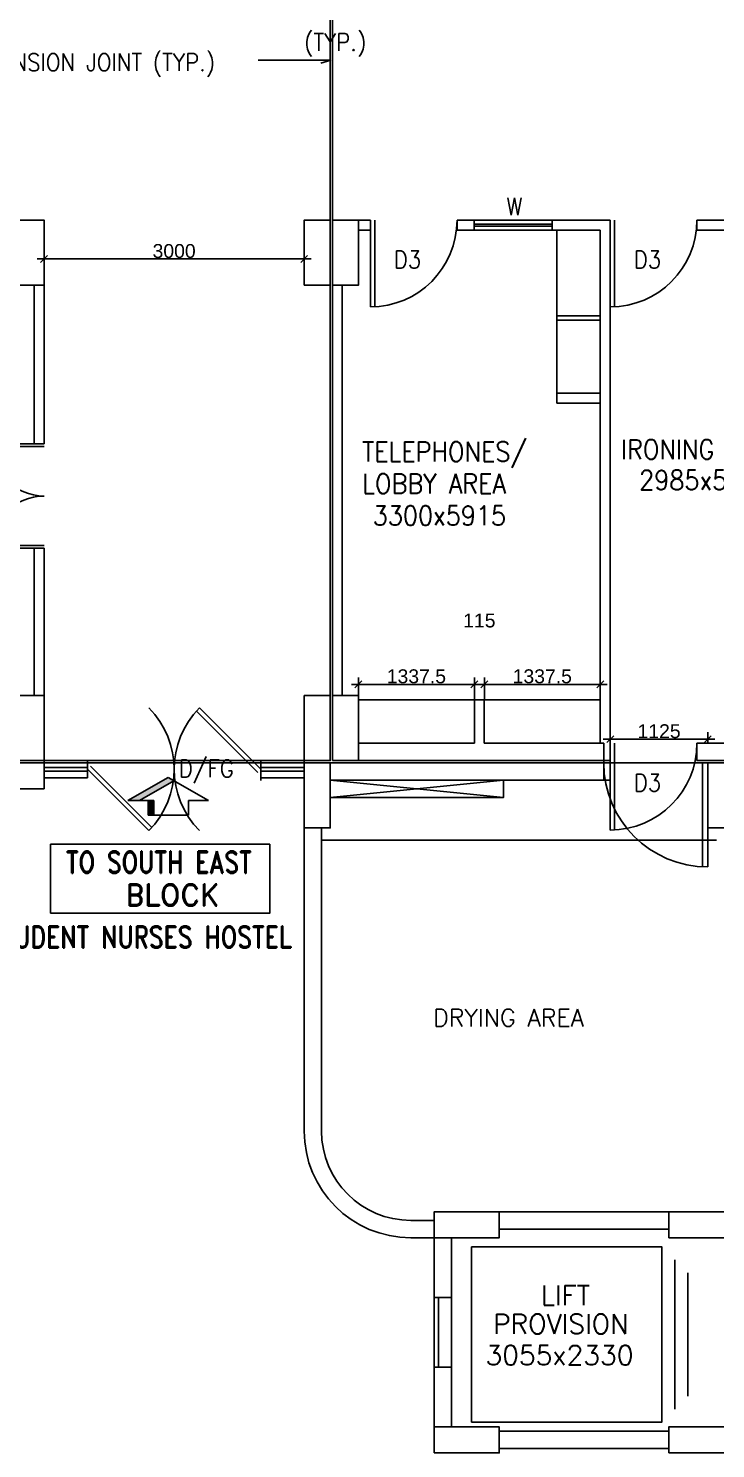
# Model space of a CAD drawing. Extents: x 10161149 to 10263331, y -3696053 to -3547728.
# Drawn here: x 10213620 to 10221546, y -3619103 to -3602733 of the extents above; entities that cross this region are included whole.
import ezdxf
from ezdxf.enums import TextEntityAlignment as Align

# ---------------------------------------------------------------- set-up
doc = ezdxf.new("R2010")
doc.units = 0
doc.header["$MEASUREMENT"] = 0
doc.header["$PDMODE"] = 35
doc.linetypes.add('DASHED', pattern=[0.75, 0.5, -0.25])
doc.layers.get('0').update_dxf_attribs({"linetype": 'CONTINUOUS'})
doc.layers.get('Defpoints').update_dxf_attribs({"linetype": 'CONTINUOUS'})
for name, color, linetype in [('25', 6, 'CONTINUOUS'), ('5', 3, 'CONTINUOUS'), ('COL', 2, 'CONTINUOUS'), ('DAS', 1, 'DASHED'), ('DIM', 8, 'CONTINUOUS'), ('dim1', 5, 'CONTINUOUS'), ('DOOR', 31, 'CONTINUOUS'), ('Exi. Walls', 170, 'CONTINUOUS'), ('TXW', 6, 'CONTINUOUS'), ('Window', 4, 'CONTINUOUS')]:
    doc.layers.add(name, color=color, linetype=linetype)
doc.styles.add('RD', font='ROMAND')
doc.styles.add('ROMANS', font='arial.ttf')
doc.styles.get("Standard").update_dxf_attribs({"font": 'romans.shx'})
doc.dimstyles.new('int. dim', dxfattribs={"dimtxt": 160, "dimasz": 80, "dimexe": 80, "dimexo": 0, "dimgap": 10, "dimtad": 1, "dimdec": 0, "dimzin": 12, "dimdsep": 46, "dimtxsty": 'ROMANS', "dimblk": 'OBLIQUE', "dimcen": 1.5, "dimdle": 80, "dimclrd": 5, "dimclre": 5, "dimclrt": 4, "dimadec": 0, "dimazin": 0, "dimtfac": 1, "dimtdec": 0, "dimtix": 1, "dimtmove": 2, "dimatfit": 3, "dimfxl": 1, "dimtolj": 1, "dimtzin": 0, "dimlwd": -1, "dimlwe": -1, "dimarcsym": 0})

# ---------------------------------------------------------------- blocks, each defined once
blk = doc.blocks.new('DOORP')
at = {"layer": 'DOOR'}
for p, q in [((0, 0), (0, 1)), ((0.05, 0), (0.05, 0.999))]:
    blk.add_line(p, q, dxfattribs=at)
at = {"layer": 'DOOR', "color": 145}
blk.add_arc((0, 0), 1, 0, 90, dxfattribs=at)
blk = doc.blocks.new('WINP')
at = {"layer": 'Window'}
for p, q in [((0, 0), (0, 1)), ((0, 1), (1, 1)), ((1, 0), (1, 1)), ((0, 0.6), (1, 0.6)), ((0, 0.4), (1, 0.4)), ((0, 0), (1, 0))]:
    blk.add_line(p, q, dxfattribs=at)
blk = doc.blocks.new('_Oblique')
at = {"color": 0, "linetype": 'ByBlock', "lineweight": -2}
blk.add_line((-0.5, -0.5), (0.5, 0.5), dxfattribs=at)
blk = doc.blocks.new('*D121')
at = {"layer": 'Defpoints', "color": 0, "lineweight": -3, "transparency": 16777216}
for p in [(10220216, -3610294), (10218879, -3610473), (10220216, -3610473)]:
    blk.add_point(p, dxfattribs=at)
at = {"layer": 'dim1', "color": 5, "transparency": 16777216}
for p, q in [((10218799, -3610294), (10220296, -3610294)), ((10218879, -3610473), (10218879, -3610214)), ((10220216, -3610473), (10220216, -3610214))]:
    blk.add_line(p, q, dxfattribs=at)
at = {"layer": 'dim1', "color": 5, "transparency": 16777216, "xscale": 80, "yscale": 80, "zscale": 80, "rotation": 180}
blk.add_blockref('_Oblique', (10218879, -3610294), dxfattribs=at)
at = {"layer": 'dim1', "color": 5, "transparency": 16777216, "xscale": 80, "yscale": 80, "zscale": 80}
blk.add_blockref('_Oblique', (10220216, -3610294), dxfattribs=at)
at = {"layer": 'dim1', "color": 4, "transparency": 16777216, "insert": (10219547, -3610202), "char_height": 160, "attachment_point": 5, "style": 'ROMANS'}
blk.add_mtext('\\A1;1337.5', dxfattribs=at)
blk = doc.blocks.new('*D122')
at = {"layer": 'Defpoints', "color": 0, "lineweight": -3, "transparency": 16777216}
for p in [(10218879, -3610294), (10218764, -3610473), (10218879, -3610473)]:
    blk.add_point(p, dxfattribs=at)
at = {"layer": 'dim1', "color": 5, "transparency": 16777216}
for p, q in [((10218684, -3610294), (10218959, -3610294)), ((10218764, -3610473), (10218764, -3610214)), ((10218879, -3610473), (10218879, -3610214))]:
    blk.add_line(p, q, dxfattribs=at)
at = {"layer": 'dim1', "color": 5, "transparency": 16777216, "xscale": 80, "yscale": 80, "zscale": 80, "rotation": 180}
blk.add_blockref('_Oblique', (10218764, -3610294), dxfattribs=at)
at = {"layer": 'dim1', "color": 5, "transparency": 16777216, "xscale": 80, "yscale": 80, "zscale": 80}
blk.add_blockref('_Oblique', (10218879, -3610294), dxfattribs=at)
at = {"layer": 'dim1', "color": 4, "transparency": 16777216, "insert": (10218821, -3609559), "char_height": 160, "attachment_point": 5, "style": 'ROMANS'}
blk.add_mtext('\\A1;115', dxfattribs=at)
blk = doc.blocks.new('*D123')
at = {"layer": 'Defpoints', "color": 0, "lineweight": -3, "transparency": 16777216}
for p in [(10218764, -3610294), (10217426, -3610473), (10218764, -3610473)]:
    blk.add_point(p, dxfattribs=at)
at = {"layer": 'dim1', "color": 5, "transparency": 16777216}
for p, q in [((10217346, -3610294), (10218844, -3610294)), ((10217426, -3610473), (10217426, -3610214)), ((10218764, -3610473), (10218764, -3610214))]:
    blk.add_line(p, q, dxfattribs=at)
at = {"layer": 'dim1', "color": 5, "transparency": 16777216, "xscale": 80, "yscale": 80, "zscale": 80, "rotation": 180}
blk.add_blockref('_Oblique', (10217426, -3610294), dxfattribs=at)
at = {"layer": 'dim1', "color": 5, "transparency": 16777216, "xscale": 80, "yscale": 80, "zscale": 80}
blk.add_blockref('_Oblique', (10218764, -3610294), dxfattribs=at)
at = {"layer": 'dim1', "color": 4, "transparency": 16777216, "insert": (10218095, -3610202), "char_height": 160, "attachment_point": 5, "style": 'ROMANS'}
blk.add_mtext('\\A1;1337.5', dxfattribs=at)
blk = doc.blocks.new('*D124')
at = {"layer": 'Defpoints', "color": 0, "lineweight": -3, "transparency": 16777216}
for p in [(10213801, -3604943), (10216801, -3604943), (10216801, -3605391)]:
    blk.add_point(p, dxfattribs=at)
at = {"layer": 'dim1', "color": 5, "transparency": 16777216}
for p, q in [((10213801, -3604943), (10213801, -3605471)), ((10216801, -3604943), (10216801, -3605471)), ((10213721, -3605391), (10216881, -3605391))]:
    blk.add_line(p, q, dxfattribs=at)
at = {"layer": 'dim1', "color": 5, "transparency": 16777216, "xscale": 80, "yscale": 80, "zscale": 80, "rotation": 180}
blk.add_blockref('_Oblique', (10213801, -3605391), dxfattribs=at)
at = {"layer": 'dim1', "color": 5, "transparency": 16777216, "xscale": 80, "yscale": 80, "zscale": 80}
blk.add_blockref('_Oblique', (10216801, -3605391), dxfattribs=at)
at = {"layer": 'dim1', "color": 4, "transparency": 16777216, "insert": (10215301, -3605300), "char_height": 160, "attachment_point": 5, "style": 'ROMANS'}
blk.add_mtext('\\A1;3000', dxfattribs=at)
blk = doc.blocks.new('BLK')
at = {"layer": 'DIM', "color": 6}
blk.add_line((-1, 0), (0, 0), dxfattribs=at)
at = {"layer": 'DIM'}
blk.add_line((0, 0), (-0.97, -0.26), dxfattribs=at)
blk = doc.blocks.new('*D166')
at = {"layer": 'Defpoints', "color": 0, "lineweight": -3, "transparency": 16777216}
for p in [(10220331, -3610926), (10220331, -3610973), (10221456, -3610973)]:
    blk.add_point(p, dxfattribs=at)
at = {"layer": 'dim1', "color": 5, "transparency": 16777216}
for p, q in [((10221536, -3610926), (10220251, -3610926)), ((10220331, -3610973), (10220331, -3610846)), ((10221456, -3610973), (10221456, -3610846))]:
    blk.add_line(p, q, dxfattribs=at)
at = {"layer": 'dim1', "color": 5, "transparency": 16777216, "xscale": 80, "yscale": 80, "zscale": 80, "rotation": 180}
blk.add_blockref('_Oblique', (10220331, -3610926), dxfattribs=at)
at = {"layer": 'dim1', "color": 5, "transparency": 16777216, "xscale": 80, "yscale": 80, "zscale": 80}
blk.add_blockref('_Oblique', (10221456, -3610926), dxfattribs=at)
at = {"layer": 'dim1', "color": 4, "transparency": 16777216, "insert": (10220894, -3610835), "char_height": 160, "attachment_point": 5, "style": 'ROMANS'}
blk.add_mtext('\\A1;1125', dxfattribs=at)

msp = doc.modelspace()

# ---------------------------------------------------------------- linework, layer by layer
at = {"layer": '25'}
for p, q in [((10219716, -3605058), (10219716, -3606938.8)), ((10220216, -3606044.8), (10219716, -3606044.8)), ((10220216, -3606094.8), (10219716, -3606094.8)), ((10218763.5, -3610473), (10217426, -3610473)), ((10218763.5, -3610473), (10217426, -3610473)), ((10220216, -3610473), (10218878.5, -3610473)), ((10220256, -3611198), (10221456, -3611198)), ((10217101, -3611398), (10219101, -3611598)), ((10217101, -3611598), (10219101, -3611398)), ((10217101, -3611598), (10219101, -3611398)), ((10217101, -3611398), (10219101, -3611598)), ((10217001, -3612089.5), (10221556, -3612089.5)), ((10221077.3, -3616928), (10221077.3, -3618648)), ((10221227.3, -3617078), (10221227.3, -3618498)), ((10218301, -3618163), (10218301, -3617363)), ((10218501, -3618163), (10218501, -3617363))]:
    msp.add_line(p, q, dxfattribs=at)
msp.add_lwpolyline([(10218731, -3616778), (10218731, -3618798), (10220927.3, -3618798), (10220927.3, -3616778)], close=True, dxfattribs=at)
at = {"layer": 'COL', "color": 2}
for points in [[(10213501, -3605693), (10213501, -3604943), (10213801, -3604943), (10213801, -3605693)], [(10216801, -3605693), (10216801, -3604943), (10217101, -3604943), (10217101, -3605693)], [(10217126, -3605693), (10217126, -3604943), (10217426, -3604943), (10217426, -3605693)], [(10213501, -3611173), (10213501, -3610423), (10213801, -3610423), (10213801, -3611173)], [(10216801, -3611173), (10216801, -3610423), (10217101, -3610423), (10217101, -3611173)], [(10217126, -3611173), (10217126, -3610423), (10217426, -3610423), (10217426, -3611173)], [(10213801, -3611498), (10213051, -3611498), (10213051, -3611198), (10213801, -3611198)], [(10216801, -3611948), (10216801, -3611198), (10217101, -3611198), (10217101, -3611948)], [(10221456, -3611948), (10221456, -3611198), (10221756, -3611198), (10221756, -3611948)], [(10218301, -3616673), (10219051, -3616673), (10219051, -3616373), (10218301, -3616373)], [(10221006, -3616673), (10221756, -3616673), (10221756, -3616373), (10221006, -3616373)], [(10218301, -3619153), (10219051, -3619153), (10219051, -3618853), (10218301, -3618853)], [(10221006, -3619153), (10221756, -3619153), (10221756, -3618853), (10221006, -3618853)]]:
    msp.add_lwpolyline(points, close=True, dxfattribs=at)
at = {"layer": 'DAS', "linetype": 'Continuous'}
for p, q in [((10217101, -3604943), (10217101, -3601943)), ((10217126, -3604943), (10217126, -3601943)), ((10217101, -3610423), (10217101, -3605693)), ((10217126, -3610423), (10217126, -3605693)), ((10216801, -3611173), (10213801, -3611173)), ((10216801, -3611173), (10213801, -3611173)), ((10216801, -3611173), (10213801, -3611173)), ((10216801, -3611173), (10213801, -3611173)), ((10216801, -3611198), (10213801, -3611198)), ((10216801, -3611198), (10213801, -3611198)), ((10216801, -3611198), (10213801, -3611198)), ((10216801, -3611198), (10213801, -3611198)), ((10218351, -3618163), (10218351, -3617363))]:
    msp.add_line(p, q, dxfattribs=at)
at = {"layer": 'dim1'}
for p, q in [((10216987.9, -3603100.9), (10216268.7, -3603100.9)), ((10216301, -3611403), (10216301, -3611173))]:
    msp.add_line(p, q, dxfattribs=at)
msp.add_lwpolyline([(10217101, -3611598), (10219101, -3611598), (10219101, -3611398)], dxfattribs=at)
msp.add_lwpolyline([(10217101, -3611598), (10219101, -3611598), (10219101, -3611398)], dxfattribs=at)
msp.add_lwpolyline([(10213875.7, -3612933.3), (10216404.7, -3612933.3), (10216404.7, -3612137.1), (10213875.7, -3612137.1)], close=True, dxfattribs=at)
at = {"layer": 'Exi. Walls'}
for p, q in [((10217426, -3604943), (10217564.2, -3604943)), ((10217426, -3605058), (10217564.2, -3605058)), ((10217564.2, -3605058), (10217564.2, -3604943)), ((10218564.2, -3604943), (10220331, -3604943)), ((10218564.2, -3605058), (10218564.2, -3604943)), ((10218564.2, -3605058), (10220216, -3605058)), ((10220216, -3605058), (10220216, -3610973)), ((10220331, -3604943), (10220331, -3611398)), ((10223296, -3604943), (10221331, -3604943)), ((10221331, -3605058), (10221331, -3604943)), ((10223296, -3605058), (10221331, -3605058)), ((10213686, -3605693), (10213686, -3607523)), ((10213801, -3605693), (10213801, -3607523)), ((10217126, -3605693), (10217126, -3610423)), ((10217241, -3605693), (10217241, -3610423)), ((10220216, -3606938.8), (10219716, -3606938.8)), ((10219716, -3606938.8), (10219716, -3607053.8)), ((10220216, -3607053.8), (10219716, -3607053.8)), ((10213801, -3607523), (10213686, -3607523)), ((10213686, -3608723), (10213686, -3610423)), ((10213801, -3608723), (10213686, -3608723)), ((10213801, -3608723), (10213801, -3610423)), ((10218763.5, -3610973), (10218763.5, -3610473)), ((10218878.5, -3610473), (10218763.5, -3610473)), ((10218878.5, -3610473), (10218763.5, -3610473)), ((10218763.5, -3610973), (10218763.5, -3610473)), ((10218878.5, -3610973), (10218878.5, -3610473)), ((10218878.5, -3610973), (10218878.5, -3610473)), ((10218763.5, -3610973), (10217426, -3610973)), ((10218763.5, -3610973), (10217426, -3610973)), ((10220256, -3610973), (10218878.5, -3610973)), ((10220216, -3610973), (10218878.5, -3610973)), ((10220256, -3611198), (10220256, -3610973)), ((10222396, -3610973), (10221331, -3610973)), ((10221331, -3610973), (10221331, -3611173)), ((10220256, -3611198), (10217101, -3611198)), ((10220331, -3611198), (10217101, -3611198)), ((10220331, -3611173), (10217426, -3611173)), ((10220256, -3611198), (10220256, -3611398)), ((10222396, -3611173), (10221331, -3611173)), ((10214768.5, -3611634.1), (10215232.8, -3611366)), ((10214901.2, -3611634.1), (10215299.2, -3611404.3)), ((10215697.1, -3611634.1), (10215232.8, -3611366)), ((10220256, -3611398), (10217101, -3611398)), ((10220331, -3611398), (10217101, -3611398)), ((10214768.5, -3611634.1), (10215067, -3611634.1)), ((10215000.7, -3611799.9), (10215000.7, -3611634.1)), ((10215067, -3611799.9), (10215067, -3611634.1)), ((10215465, -3611799.9), (10215465, -3611634.1)), ((10215465, -3611634.1), (10215697.1, -3611634.1)), ((10215000.7, -3611799.9), (10215465, -3611799.9)), ((10216801, -3611948), (10216801, -3615443)), ((10217001, -3615443), (10217001, -3611948)), ((10216801, -3615443), (10216801, -3614543)), ((10219051, -3616373), (10221006, -3616373)), ((10218301, -3616473), (10218031, -3616473)), ((10218301, -3616673), (10218031, -3616673)), ((10218301, -3617363), (10218301, -3616673)), ((10218501, -3617363), (10218501, -3616673)), ((10219051, -3616573), (10221006, -3616573)), ((10218501, -3617363), (10218301, -3617363)), ((10218501, -3618163), (10218301, -3618163)), ((10218301, -3618853), (10218301, -3618163)), ((10218501, -3618853), (10218501, -3618163)), ((10221006, -3618903), (10219051, -3618903)), ((10219051, -3619103), (10221006, -3619103))]:
    msp.add_line(p, q, dxfattribs=at)
for radius in [1230, 1030]:
    msp.add_arc((10218031, -3615443), radius, 180, 270, dxfattribs=at)
for points in [[(10215232.8, -3611366), (10214768.5, -3611634.1), (10215299.2, -3611404.3), (10214901.2, -3611634.1)], [(10215000.7, -3611634.1), (10215000.7, -3611799.9), (10215067, -3611634.1), (10215067, -3611799.9)]]:
    msp.add_solid(points, dxfattribs=at)

# ---------------------------------------------------------------- block references
at = {"layer": '5'}
for name, p, xscale, yscale, zscale, rotation in [('DOORP', (10217564.2, -3604943), -1000, 1000, 1000, 180), ('DOORP', (10220331, -3604943), -1000, 1000, 1000, 180), ('DOORP', (10213801, -3607523), -600, 600, 600.0000000000002, 90), ('DOORP', (10213801, -3608723), 600, 600, 600, 90), ('DOORP', (10214301, -3611273), -999.9999999999836, 1000, 1000.000000000014, 225), ('DOORP', (10216301, -3611273), -999.9999999999836, 1000, 1000.000000000014, 45), ('DOORP', (10220331, -3610973), -1000, 1000, 1000, 180), ('WINP', (10214301, -3611173), 500, 200, 500.0000000000069, 180), ('WINP', (10216301, -3611173), -500, 200, 500.0000000000069, 180)]:
    msp.add_blockref(name, p, dxfattribs=dict(at, xscale=xscale, yscale=yscale, zscale=zscale, rotation=rotation))
for name, p, xscale, yscale, zscale in [('WINP', (10219662.6, -3605058), -900, 115, 900), ('DOORP', (10221456, -3611198), -1200, -1200, 1200.000000000016)]:
    msp.add_blockref(name, p, dxfattribs=dict(at, xscale=xscale, yscale=yscale, zscale=zscale))
at = {"layer": 'dim1', "xscale": 120, "yscale": 120, "zscale": 120}
msp.add_blockref('BLK', (10217107.9, -3603100.9), dxfattribs=at)

# ---------------------------------------------------------------- texts
at = {"layer": '25'}
msp.add_text('DRYING AREA', height=200, dxfattribs=at).set_placement((10218288.8, -3614236.3))
at = {"layer": 'Exi. Walls', "style": 'RD', "width": 0.8}
for s, p in [('TO SOUTH EAST', (10215125.7, -3612468.6)), ('STUDENT NURSES HOSTEL', (10214897.1, -3613331.3))]:
    msp.add_text(s, height=250.003, dxfattribs=at).set_placement(p, align=Align.CENTER)
at = {"layer": 'Exi. Walls', "style": 'RD'}
msp.add_text('BLOCK', height=250, dxfattribs=at).set_placement((10215283, -3612846.4), align=Align.CENTER)
at = {"layer": 'TXW', "width": 0.9}
for s, height, p in [('(TYP.)', 200, (10216800.8, -3602991.6)), ('EXPANSION JOINT (TYP.)', 200, (10212834.9, -3603224.2)), ('W', 200, (10219132.7, -3604885.8)), ('D3', 200, (10217835, -3605497.7)), ('D3', 200, (10220601.9, -3605497.7)), ('TELEPHONES/', 225, (10217470.3, -3607724.8)), ('IRONING AREA', 225, (10220454.7, -3607699.2)), ('LOBBY AREA', 225, (10217470.3, -3608093.6)), ('2985x5915', 225, (10220664.9, -3608052)), ('3300x5915', 225, (10217592.9, -3608461)), ('D/FG', 200, (10215355.9, -3611365.1)), ('D3', 200, (10220601.9, -3611527.7))]:
    msp.add_text(s, height=height, dxfattribs=at).set_placement(p)
at = {"layer": 'TXW'}
for s, p in [('LIFT', (10219528.9, -3617449.3)), ('PROVISION', (10218979, -3617778.4)), ('3055x2330', (10218892.6, -3618138.7))]:
    msp.add_text(s, height=225, dxfattribs=at).set_placement(p)

# ---------------------------------------------------------------- dimensions: what is measured, and where the dimension line sits
at = {"layer": 'dim1'}
for base, p1, p2, text, picture, middle in [((10216801, -3605391.4), (10213801, -3604943), (10216801, -3604943), '3000', '*D124', (10215301, -3605299.7)), ((10218763.5, -3610294), (10217426, -3610473), (10218763.5, -3610473), '1337.5', '*D123', (10218094.8, -3610202.2)), ((10220216, -3610294), (10218878.5, -3610473), (10220216, -3610473), '1337.5', '*D121', (10219547.3, -3610202.2)), ((10220331, -3610926.4), (10221456, -3610973), (10220331, -3610973), '1125', '*D166', (10220893.5, -3610834.7))]:
    dim = msp.add_linear_dim(base=base, p1=p1, p2=p2, text=text, dimstyle='int. dim', dxfattribs=at)
    dim.commit()
    dim.dimension.update_dxf_attribs({"geometry": picture, "text_midpoint": middle})
dim = msp.add_linear_dim(base=(10218878.5, -3610294), p1=(10218763.5, -3610473), p2=(10218878.5, -3610473), text='115', dimstyle='int. dim', dxfattribs=at)
dim.commit()
dim.dimension.update_dxf_attribs({"geometry": '*D122', "text_midpoint": (10218821, -3609559.5), "dimtype": 160})

doc.saveas('drawing.dxf')
